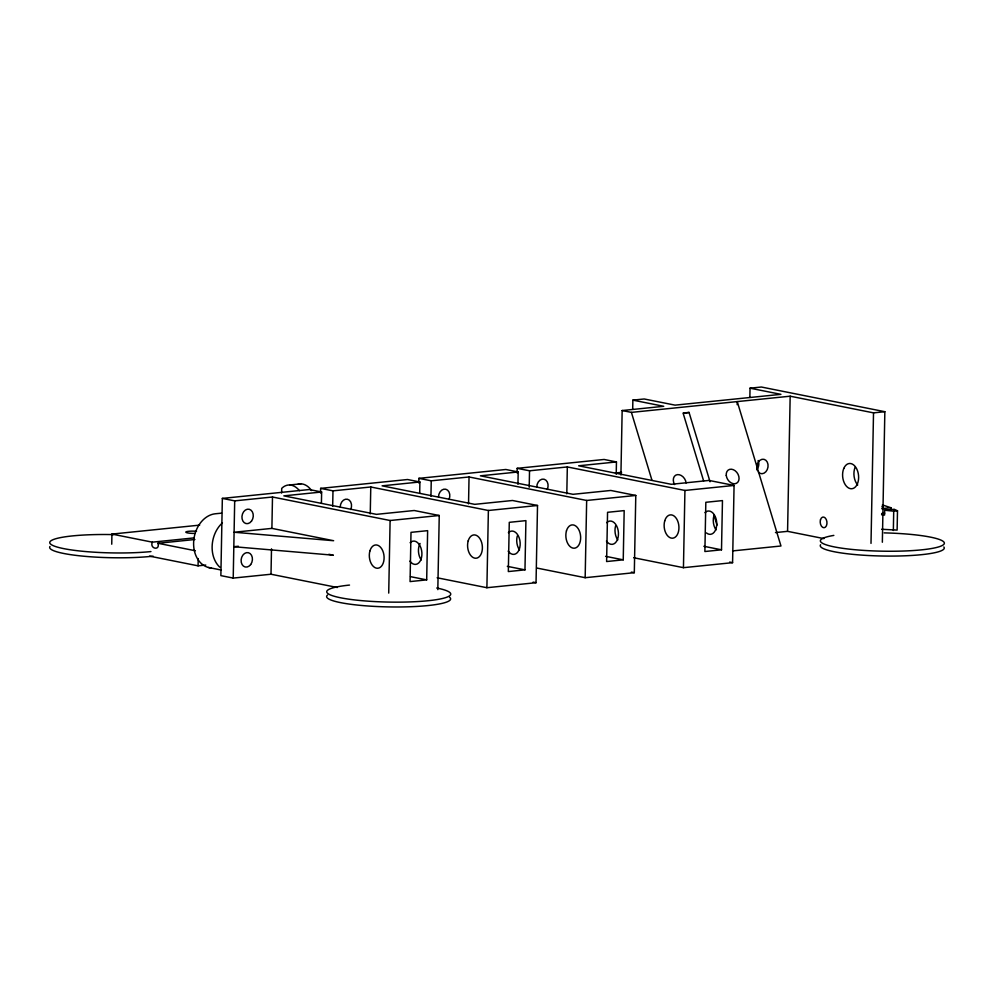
<?xml version="1.0" encoding="UTF-8"?>
<svg xmlns="http://www.w3.org/2000/svg" width="994" height="994" viewBox="0 0 994 994"><rect width="100%" height="100%" fill="white"/><g stroke="black" fill="none" stroke-linecap="round" stroke-linejoin="round"><path stroke-width="1.49" d="M111.738 544.215L111.924 534.089L199.67 525.13M205.783 565.052L198.079 565.834L198.216 558.591M321.422 502.815L321.634 492.005L309.283 489.533L222.345 498.404L220.867 575.625L233.217 578.086L271.014 574.234L337.351 587.491M233.217 578.086L234.696 500.864L222.345 498.404M271.014 574.234L271.499 548.837M271.896 528.386L234.099 532.237L333.636 540.724L271.896 528.386L272.493 497.012L234.696 500.864M281.625 493.012L281.712 488.377A24.154 15.158 84.2 0 1 299.492 490.713M320.54 493.012L320.627 488.377L407.565 479.518L419.903 481.978L419.704 492.788M332.679 506.294L332.978 490.85L320.627 488.377M370.253 513.886L370.774 486.985L332.978 490.85M388.716 593.107L390.108 520.508L272.493 497.012M418.809 482.985L418.896 478.35L505.834 469.491L518.185 471.964L517.949 484.314M426.687 579.887L427.631 530.659L411.007 532.349L410.062 581.577L426.687 579.887L410.51 576.657M430.949 496.267L431.247 480.823L418.896 478.35M437.82 589.641L439.249 515.501L414.237 510.506L376.44 514.358L283.837 495.857L321.634 492.005M468.534 503.859L469.044 476.971L431.247 480.823M419.903 481.978L382.106 485.83L474.722 504.343L512.519 500.491L537.518 505.486L536.039 582.708L486.898 587.715L488.377 510.494L370.774 486.985M517.091 472.97L517.178 468.336L604.116 459.464L616.454 461.937L616.218 474.287M524.969 569.86L525.913 520.632L509.276 522.335L508.332 571.562L524.969 569.86L507.313 566.344M529.206 487.234L529.529 470.796L517.178 468.336M566.804 493.832L567.326 466.944L529.529 470.796M518.185 471.964L480.388 475.815L572.991 494.316L610.788 490.464L635.787 495.459L634.309 572.681L585.168 577.7L586.659 500.467L469.044 476.971M620.915 475.033L622.157 410.534L663.731 406.297L632.867 400.135L632.693 409.342M623.238 559.846L624.182 510.618L607.558 512.308L606.613 561.535L623.238 559.846L605.594 556.317M616.454 461.937L578.657 465.788L671.261 484.302L709.057 480.437L734.069 485.445L732.578 562.666L683.45 567.673L684.928 490.452L567.326 466.944M721.507 549.819L722.464 500.591L705.827 502.293L704.883 551.521L721.507 549.819L703.864 546.29M737.188 404.67L737.25 401.601L780.961 545.992L732.541 550.924M749.861 397.401L750.035 388.182L761.379 387.026L884.846 411.702L882.349 542.239M823.939 538.611L787.571 531.343L790.168 396.196L631.414 412.386L622.157 410.534M871.005 543.395L873.515 412.858L790.168 396.196M881.628 529.268L897.122 530.1L897.495 510.792L894.202 509.263L884.66 510.233L884.561 515.066L881.554 514.755M890.872 510.146L890.91 507.735L882.399 504.927M893.345 530.485L893.718 511.177L897.495 510.792M193.905 537.916L152.343 542.165C149.324 548.75 160.369 551.098 157.947 543.283L194.886 539.506M710.039 481.755L689.053 412.435L683.537 413.342M632.867 400.135L644.199 398.979L675.075 405.142L780.911 394.345L750.035 388.182M703.628 480.897L683.089 413.044L689.053 412.435M873.515 412.858L884.846 411.702M289.614 484.985L300.958 483.829M221.525 513.152L215.35 513.774A27.372 20.924 -78.7 0 0 193.706 541.022A27.372 20.924 -78.7 0 0 211.175 567.972M615.423 472.982L621.598 472.349M390.108 520.508L439.249 515.501M488.377 510.494L537.518 505.486M586.659 500.467L635.787 495.459M684.928 490.452L734.069 485.445M238.349 546.253L233.814 546.712L333.35 555.199L328.84 554.292M881.728 508.679L890.91 507.735M881.641 513.5L884.697 513.19M775.482 532.573L787.571 531.343M884.66 510.233L893.718 511.177M729.646 562.07L732.578 562.666M633.687 557.733L683.45 567.673M631.364 572.097L634.309 572.681M536.922 568.059L585.168 577.7M533.095 582.124L536.039 582.708M437.136 577.775L486.898 587.715M111.924 534.089L152.343 542.165M157.947 543.283L195.371 550.751M208.516 567.487L221.339 570.047M149.56 556.143L198.079 565.834M713.891 514.817L717.022 525.143M631.414 412.386L651.927 480.164M438.478 496.95A7.318 5.591 -78.7 0 1 445.759 489.222A7.318 5.591 -78.7 0 1 448.99 499.485M606.651 522.682A11.717 7.356 84.2 0 1 616.603 525.851A11.717 7.356 84.2 0 1 616.429 541.531A11.717 7.356 84.2 0 1 606.439 541.084M617.771 539.928A11.717 7.356 84.2 0 1 615.597 525.863M536.76 486.923A7.318 5.591 -78.7 0 1 544.029 479.207A7.318 5.591 -78.7 0 1 547.272 489.47M704.92 512.655A11.717 7.356 84.2 0 1 716.699 522.496A11.717 7.356 84.2 0 1 706.374 532.883M716.053 529.914A11.717 7.356 84.2 0 1 713.878 515.849M340.209 506.965A7.318 5.591 -78.7 0 1 347.478 499.249A7.318 5.591 -78.7 0 1 350.72 509.512M508.381 532.697A11.717 7.356 84.2 0 1 518.334 535.878A11.717 7.356 84.2 0 1 518.16 551.546A11.717 7.356 84.2 0 1 508.158 551.111M519.502 549.955A11.717 7.356 84.2 0 1 517.327 535.89M410.1 542.724A11.717 7.356 84.2 0 1 420.064 545.892A11.717 7.356 84.2 0 1 419.878 561.573A11.717 7.356 84.2 0 1 409.888 561.125M421.232 559.97A11.717 7.356 84.2 0 1 420.052 543.457M219.836 567.214A27.372 20.924 -78.7 0 1 222.395 522.894M298.163 484.153A24.154 15.158 84.2 0 1 311.594 490.564M194.613 533.443A7.815 1.156 1.1 0 1 185.828 531.989A7.815 1.156 1.1 0 1 196.539 531.268M674.566 484.55A7.815 5.802 57.8 0 1 677.361 474.635A7.815 5.802 57.8 0 1 686.121 482.985M857.723 485.022A12.686 7.964 84.2 0 1 855.113 467.292M758.136 460.495A7.318 5.591 -78.7 0 1 757.068 469.33M756.745 467.043A7.318 5.591 -78.7 0 1 764.013 459.327A7.318 5.591 -78.7 0 1 767.256 469.59A7.318 5.591 -78.7 0 1 758.31 472.001M757.428 470.584A7.318 5.591 -78.7 0 1 756.894 468.907M150.951 551.571A61.988 9.157 1.1 0 1 53.067 545.582A61.988 9.157 1.1 0 1 113.552 534.61M153.088 556.155A61.988 9.157 1.1 0 1 83.608 556.205A61.988 9.157 1.1 0 1 49.986 546.489M436.714 588.013A61.988 9.157 1.1 0 1 427.917 600.749A61.988 9.157 1.1 0 1 340.706 597.804A61.988 9.157 1.1 0 1 349.515 585.081M449.536 597.195A61.988 9.157 1.1 0 1 389.027 606.912A61.988 9.157 1.1 0 1 327.56 595.021M884.163 532.883A61.988 9.157 1.1 0 1 942.498 545.358A61.988 9.157 1.1 0 1 854.964 549.719A61.988 9.157 1.1 0 1 833.842 535.406M943.84 546.961A61.988 9.157 1.1 0 1 882.66 556.019A61.988 9.157 1.1 0 1 820.597 544.762M882.001 506.281A8.784 1.305 1.1 0 1 882.212 507.288M566.456 530.871A11.717 7.356 84.2 0 0 574.097 548.228A11.717 7.356 84.2 0 0 579.216 530.56A11.717 7.356 84.2 0 0 566.456 530.871M664.737 520.856A11.717 7.356 84.2 0 0 672.366 538.214A11.717 7.356 84.2 0 0 677.498 520.533A11.717 7.356 84.2 0 0 664.737 520.856M468.186 540.898A11.717 7.356 84.2 0 0 475.815 558.255A11.717 7.356 84.2 0 0 480.947 540.574A11.717 7.356 84.2 0 0 468.186 540.898M251.519 521.117A7.318 5.591 -78.7 0 0 249.208 509.263A7.318 5.591 -78.7 0 0 242.089 518.843A7.318 5.591 -78.7 0 0 251.519 521.117M250.674 564.555A7.318 5.591 -78.7 0 0 248.376 552.701A7.318 5.591 -78.7 0 0 241.256 562.281A7.318 5.591 -78.7 0 0 250.674 564.555M369.917 550.912A11.717 7.356 84.2 0 0 377.546 568.27A11.717 7.356 84.2 0 0 382.665 550.601A11.717 7.356 84.2 0 0 369.917 550.912M726.254 475.393A7.815 5.802 57.9 0 0 736.479 483.283A7.815 5.802 57.9 0 0 735.212 470.796A7.815 5.802 57.9 0 0 726.254 475.393M820.46 519.85A5.368 3.367 84.2 0 0 824.038 527.727A5.368 3.367 84.2 0 0 826.287 519.551A5.368 3.367 84.2 0 0 820.46 519.85M843.782 468.447A12.686 7.964 84.2 0 0 850.367 488.663A12.686 7.964 84.2 0 0 857.673 471.218A12.686 7.964 84.2 0 0 843.782 468.447"/></g></svg>
